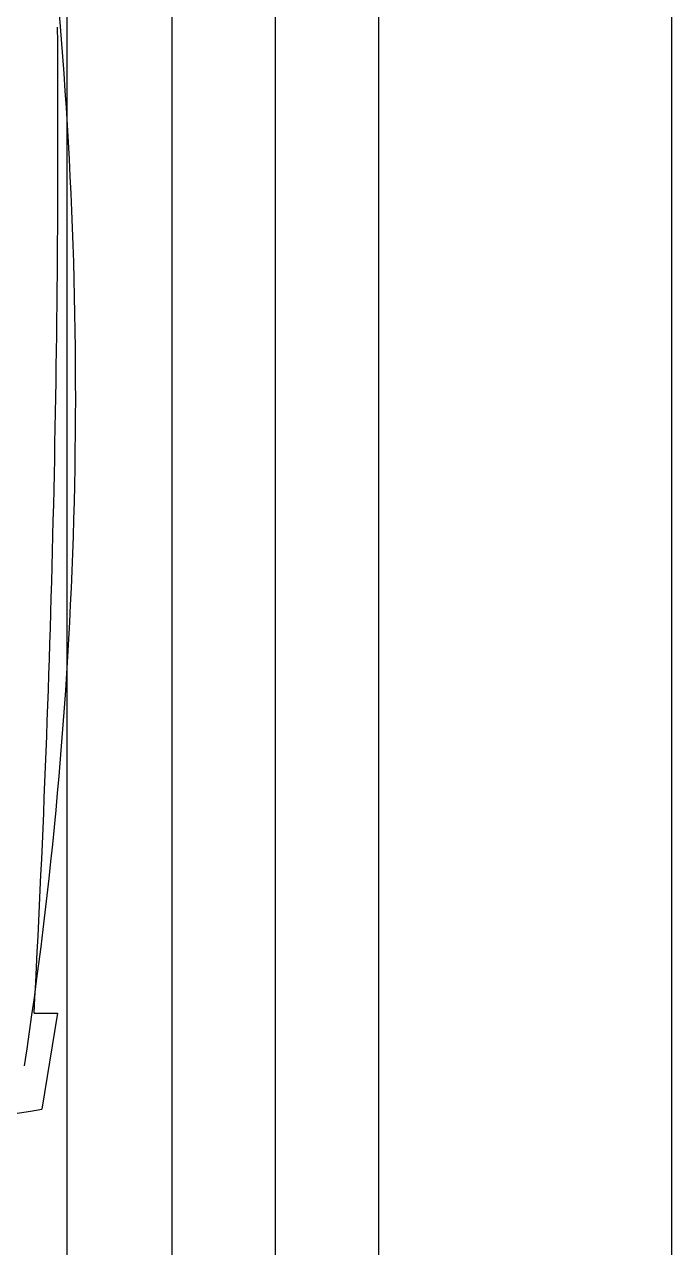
# Model space of a CAD drawing. Header units: millimetres. Extents: x 43168.9 to 43194.6, y -25545.1 to -25543.4.
# Drawn here: x 43170.3587 to 43170.3901, y -25544.0585 to -25543.9993 of the extents above; entities that cross this region are included whole.
import ezdxf

# ---------------------------------------------------------------- set-up
doc = ezdxf.new("R2010")
doc.units = ezdxf.units.MM
doc.header["$LTSCALE"] = 200
doc.linetypes.add('DASHDOT2', pattern=[0.5, 0.25, -0.125, 0, -0.125])
for name, color, linetype in [('aks_sgh', 5, 'DASHDOT2'), ('duv_sgh', 4, 'Continuous'), ('olcuic_sgh', 183, 'Continuous')]:
    doc.layers.add(name, color=color, linetype=linetype)

msp = doc.modelspace()

# ---------------------------------------------------------------- linework, layer by layer
at = {"color": 0}
for p, q in [((43170.35920201181, -25544.04714036852), (43170.3603437815, -25544.04714036852)), ((43170.3593437646, -25544.04714036852), (43170.3603437815, -25544.04714036852)), ((43170.3603437815, -25544.04714036852), (43170.35957001043, -25544.05178299492))]:
    msp.add_line(p, q, dxfattribs=at)
for centre, radius, start, end in [((43170.14683055082, -25544.01716340447), 0.2143856953616721, 351.2761802045768, 5.484227777890904), ((43169.56978674501, -25544.00437568823), 0.7905727552520726, 356.8991693323292, 0.3613074809916), ((43170.34413108382, -25543.96346925521), 0.08965309296207911, 268.8450762057925, 279.9161869801287)]:
    msp.add_arc(centre, radius, start, end, dxfattribs=at)
at = {"layer": 'aks_sgh'}
msp.add_line((43170.3658790417, -25543.74091939969), (43170.3658790417, -25544.78991939969), dxfattribs=at)
at = {"layer": 'duv_sgh'}
for p, q in [((43170.37087904171, -25543.98998664733), (43170.37087904171, -25544.09791939969)), ((43170.37587904171, -25543.98991939969), (43170.37587904171, -25544.09791939969))]:
    msp.add_line(p, q, dxfattribs=at)
at = {"layer": 'olcuic_sgh'}
for p, q in [((43170.36078302909, -25543.84266939969), (43170.36078302909, -25544.46516939969)), ((43170.39007358847, -25543.84266939969), (43170.39007358847, -25544.34616939969))]:
    msp.add_line(p, q, dxfattribs=at)

doc.saveas('drawing.dxf')
